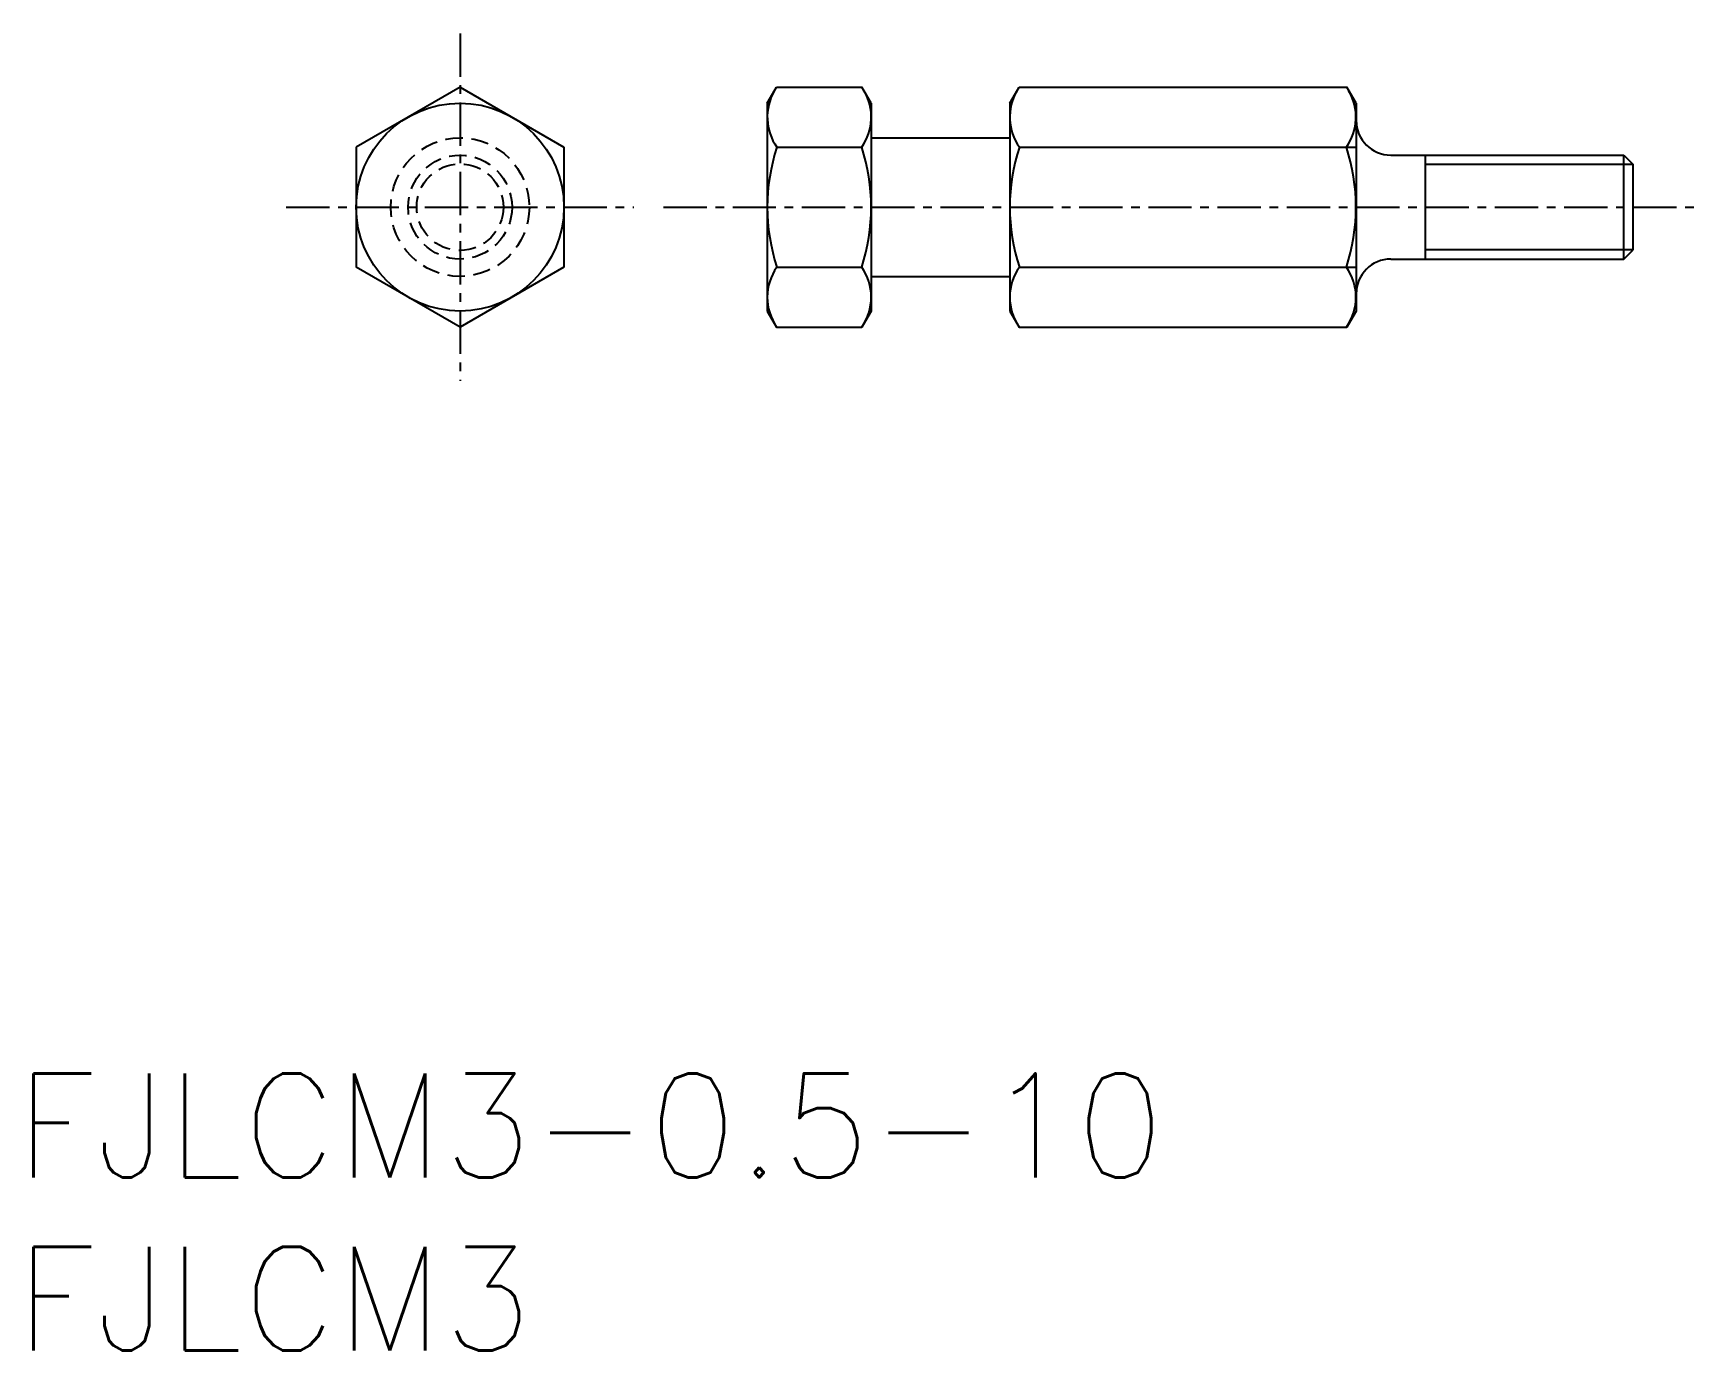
# Model space of a CAD drawing. Extents: x 118.5 to 166.7, y 75.9 to 114.
import ezdxf
from ezdxf.enums import TextEntityAlignment as Align

# ---------------------------------------------------------------- set-up
doc = ezdxf.new("R2010")
doc.units = 0
doc.linetypes.add('CENTER', pattern=[2, 1.25, -0.25, 0.25, -0.25])
doc.linetypes.add('DASHED', pattern=[0.75, 0.5, -0.25])
doc.layers.get('0').update_dxf_attribs({"linetype": 'CONTINUOUS'})
doc.layers.add('CENTER', color=1, linetype='CENTER')
doc.styles.get("Standard").update_dxf_attribs({"font": 'txt.shx', "bigfont": 'extfont.shx'})

msp = doc.modelspace()

# ---------------------------------------------------------------- linework, layer by layer
for p, q in [((130.862, 112.421), (127.862, 110.689)), ((130.862, 112.421), (133.862, 110.689)), ((139.732, 111.957), (140, 112.421)), ((140, 112.421), (142.464, 112.421)), ((142.732, 111.957), (142.464, 112.421)), ((146.732, 111.957), (147, 112.421)), ((147, 112.421), (156.464, 112.421)), ((156.732, 111.957), (156.464, 112.421)), ((139.732, 111.957), (139.732, 105.957)), ((142.732, 111.957), (142.732, 105.957)), ((146.732, 111.957), (146.732, 105.957)), ((156.732, 111.957), (156.732, 105.957)), ((142.732, 110.957), (146.732, 110.957)), ((127.862, 110.689), (127.862, 107.225)), ((133.862, 110.689), (133.862, 107.225)), ((140.008, 110.689), (142.457, 110.689)), ((146.732, 110.457), (146.732, 110.457)), ((147.008, 110.689), (156.732, 110.689)), ((146.732, 108.957), (146.732, 108.957)), ((130.862, 105.493), (127.862, 107.225)), ((133.862, 107.225), (130.862, 105.493)), ((140.008, 107.225), (142.457, 107.225)), ((147.008, 107.225), (156.732, 107.225)), ((142.732, 106.957), (146.732, 106.957)), ((139.732, 105.957), (140, 105.493)), ((142.732, 105.957), (142.464, 105.493)), ((146.732, 105.957), (147, 105.493)), ((156.732, 105.957), (156.464, 105.493)), ((140, 105.493), (142.464, 105.493)), ((147, 105.493), (156.457, 105.493))]:
    msp.add_line(p, q)
at = {"color": 7, "linetype": 'CONTINUOUS'}
for p, q in [((157.732, 110.457), (164.462, 110.457)), ((158.732, 107.457), (158.732, 110.457)), ((164.462, 110.457), (164.732, 110.186)), ((164.462, 107.457), (164.462, 110.457)), ((164.732, 107.727), (164.732, 110.186)), ((164.462, 107.457), (164.732, 107.727)), ((157.732, 107.457), (164.462, 107.457))]:
    msp.add_line(p, q, dxfattribs=at)
at = {"color": 3, "linetype": 'CONTINUOUS'}
for p, q in [((164.732, 110.186), (158.732, 110.186)), ((164.732, 107.727), (158.732, 107.727))]:
    msp.add_line(p, q, dxfattribs=at)
msp.add_circle((130.862, 108.957), 3)
at = {"color": 3, "linetype": 'DASHED'}
for radius in [2, 1.5, 1.25]:
    msp.add_circle((130.862, 108.957), radius, dxfattribs=at)
for centre, radius, start, end in [((141.232, 111.555), 1.5, 150, 215.2644), ((141.232, 111.555), 1.5, 324.7356, 30), ((148.232, 111.555), 1.5, 150, 215.2644), ((155.225, 111.555), 1.5, 324.7356, 30), ((145.319, 108.957), 5.587, 161.9403, 198.0597), ((137.145, 108.957), 5.587, 341.9403, 18.0597), ((152.319, 108.957), 5.587, 161.9403, 198.0597), ((151.138, 108.957), 5.587, 341.9403, 18.0597), ((141.232, 106.359), 1.5, 144.7356, 215.2644), ((141.232, 106.359), 1.5, 324.7356, 35.2644), ((148.232, 106.359), 1.5, 144.7356, 215.2644), ((155.225, 106.359), 1.5, 324.7356, 35.2644)]:
    msp.add_arc(centre, radius, start, end)
at = {"color": 7, "linetype": 'CONTINUOUS'}
for centre, start, end in [((157.732, 111.457), 180, 270), ((157.732, 106.457), 90, 180)]:
    msp.add_arc(centre, 1, start, end, dxfattribs=at)
at = {"layer": 'CENTER', "color": 1, "linetype": 'CENTER'}
for p, q in [((130.862, 113.973), (130.862, 103.941)), ((125.846, 108.957), (135.878, 108.957)), ((136.732, 108.957), (166.732, 108.957))]:
    msp.add_line(p, q, dxfattribs=at)

# ---------------------------------------------------------------- texts
at = {"color": 7, "linetype": 'CONTINUOUS'}
for s, p in [('FJLCM3-0.5-10', (118.03, 82.446)), ('FJLCM3', (118.03, 77.446))]:
    msp.add_text(s, height=3, dxfattribs=at).set_placement(p, align=Align.MIDDLE_LEFT)

doc.saveas('drawing.dxf')
